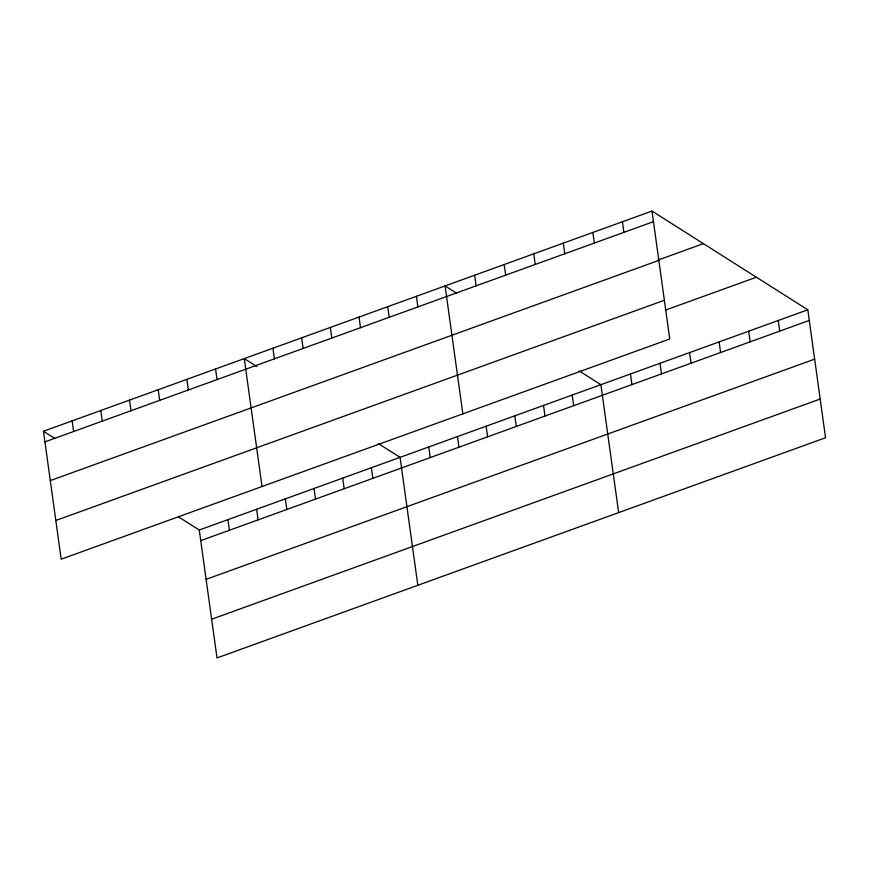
<?xml version="1.0" encoding="UTF-8"?>
<svg xmlns="http://www.w3.org/2000/svg" width="869" height="869" viewBox="0 0 869 869"><rect width="100%" height="100%" fill="white"/><g stroke="black" fill="none" stroke-linecap="round" stroke-linejoin="round"><path stroke-width="1.3" d="M651.989 211.058L669.738 338.986L61.199 559.191L43.45 431.252L651.989 211.058L807.801 309.809L825.55 437.748L217.011 657.942L199.262 530.014L178.688 516.979M44.927 441.876L653.466 221.671M657.844 260.135L703.401 243.646M50.293 480.59L658.832 260.385M55.833 520.477L664.372 300.272M665.241 310.2L756.378 277.222M199.262 530.014L807.801 309.809M200.728 540.637L809.267 320.433M206.105 579.351L814.644 359.147M211.634 619.228L820.173 399.034M456.507 293.168L445.091 285.923L462.84 413.85M579.188 370.922L600.892 384.685L618.652 512.612M256.833 366.555L244.265 358.593L262.025 486.521M378.363 443.592L400.077 457.344L417.826 585.282M43.45 431.252L54.877 438.497M778.244 320.509L779.71 331.132M748.687 331.208L750.153 341.821M719.13 341.897L720.597 352.521M689.562 352.597L691.04 363.22M660.005 363.285L661.483 373.909M622.432 221.747L623.909 232.371M630.449 373.985L631.926 384.609M592.875 232.447L594.353 243.07M563.318 243.146L564.796 253.759M572.204 395.058L573.681 405.682M533.762 253.835L535.228 264.458M543.516 405.443L544.993 416.066M504.205 264.534L505.671 275.158M514.828 415.827L516.305 426.44M474.648 275.223L476.114 285.847M486.14 426.201L487.618 436.825M457.452 436.586L458.93 447.209M416.403 296.307L417.87 306.92M428.765 446.97L430.242 457.583M387.704 306.681L389.182 317.304M359.016 317.066L360.494 327.689M371.389 467.728L372.866 478.352M330.329 327.45L331.806 338.063M342.701 478.113L344.178 488.726M301.641 337.824L303.118 348.447M314.013 488.487L315.49 499.11M272.953 348.208L274.43 358.832M285.325 498.871L286.792 509.495M256.637 509.256L258.104 519.868M215.577 368.967L217.054 379.59M227.95 519.629L229.416 530.253M186.889 379.351L188.367 389.975M158.201 389.736L159.679 400.348M129.514 400.109L130.991 410.733M100.826 410.494L102.303 421.117M72.138 420.878L73.615 431.491"/></g></svg>
